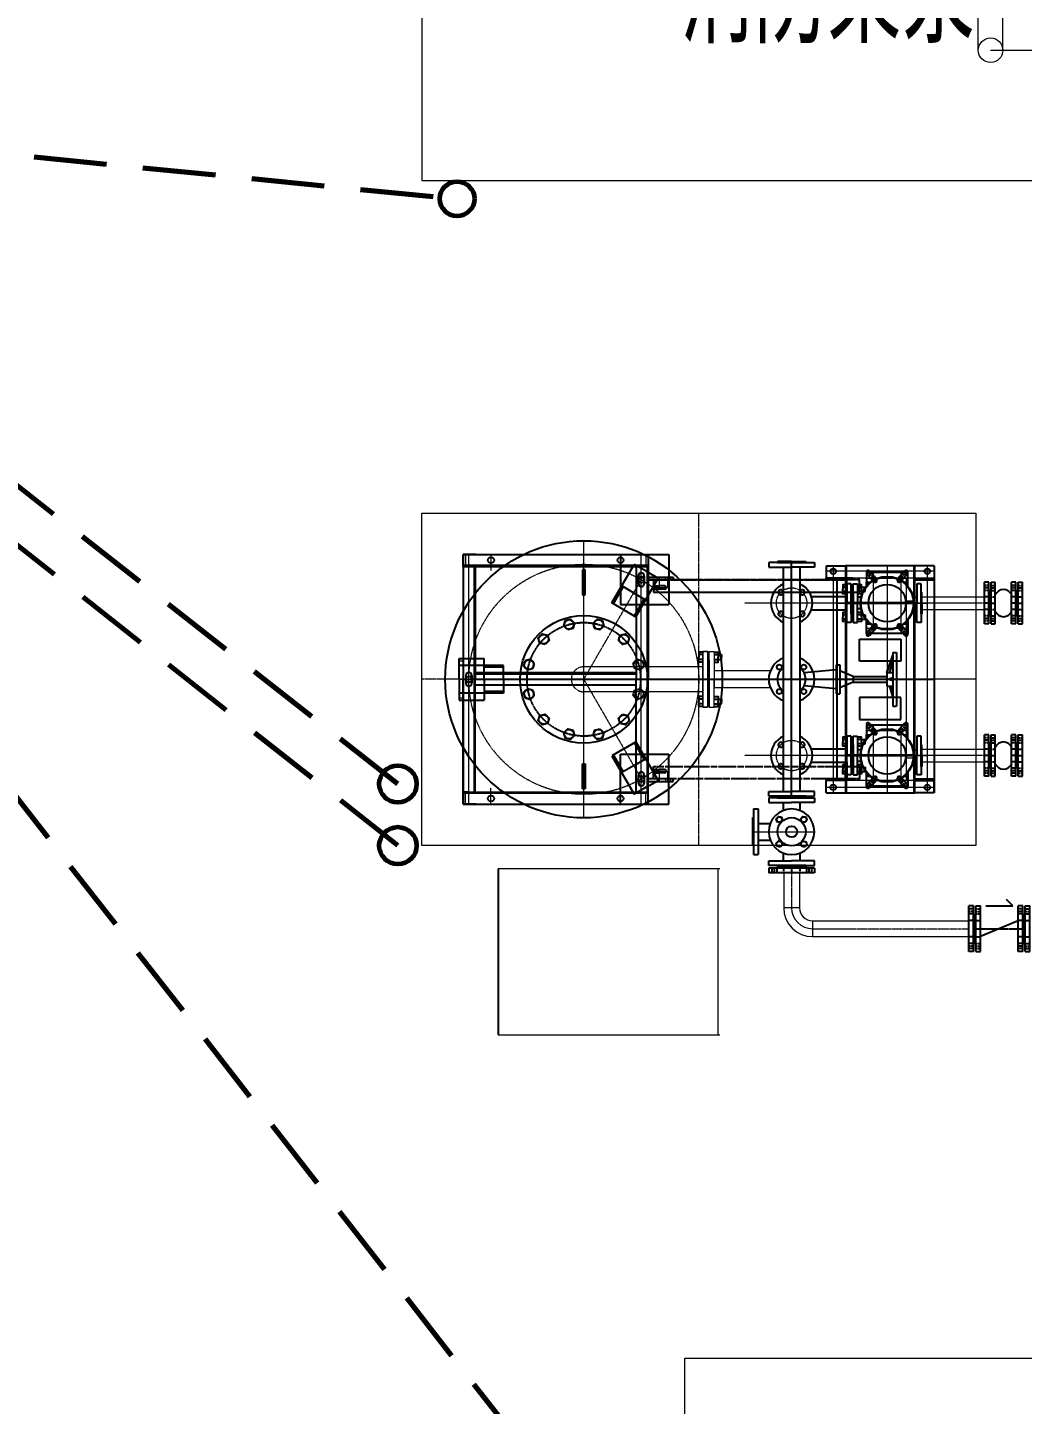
# Model space of a CAD drawing. Header units: millimetres. Extents: x -705761 to 1364679, y -410401 to 446404.
# Drawn here: x -512246 to -508834, y -98293 to -93573 of the extents above; entities that cross this region are included whole.
import ezdxf

# ---------------------------------------------------------------- set-up
doc = ezdxf.new("R2010")
doc.units = ezdxf.units.MM
for name, pattern in [('( Dashed )', [0.75, 0.5, -0.25]), ('ACAD_ISO02W100', [15, 12, -3]), ('CENTER', [2, 1.25, -0.25, 0.25, -0.25]), ('CENTERX2', [20.32, 12.7, -2.54, 2.54, -2.54]), ('DASHED', [0.75, 0.5, -0.25]), ('GEN7', [13.75, 9.75, -1.5, 1, -1.5])]:
    doc.linetypes.add(name, pattern=pattern)
for name, color, linetype in [('02___PRT_ALL_AXES', 7, 'Continuous'), ('1', 7, 'Continuous'), ('7', 4, 'GEN7'), ('9', 1, 'Continuous'), ('水HH-文字说明', 7, 'Continuous'), ('粗实线层', 7, 'Continuous'), ('细实线层', 3, 'Continuous'), ('细点画线层', 4, 'CENTER')]:
    doc.layers.add(name, color=color, linetype=linetype)
for name, color, linetype, lineweight in [('4', 4, 'CENTER', 5), ('4虚线层', 6, 'DASHED', 0), ('DOTE', 1, 'Continuous', 13), ('消防水管', 6, 'Continuous', 53), ('辅助线层', 1, 'CENTERX2', 13)]:
    doc.layers.add(name, color=color, linetype=linetype, lineweight=lineweight)
doc.styles.add('BSIET 400', font='BSDI_XW.shx', dxfattribs={"width": 0.7, "height": 400, "bigfont": 'BSDI_HZ.shx'})

# ---------------------------------------------------------------- blocks, each defined once
blk = doc.blocks.new('A$C02061164')
for p, q in [((-850, 450), (-850, -450)), ((-313.3, 276.1), (-233.3, 414.7)), ((-190, 389.7), (-233.3, 414.7)), ((850, 410), (850, -410)), ((-410, 395), (-420, 395)), ((-420, 395), (-420, 305)), ((-410, 305), (-410, 395)), ((-226.7, 226.1), (-146.7, 364.7)), ((-190, 389.7), (-146.7, 364.7)), ((755, 385), (605, 385)), ((605, 385), (605, 335.9)), ((605, 335.9), (605, 350)), ((605, 350), (619.1, 350)), ((740.9, 350), (755, 350)), ((755, 333.3), (755, 385)), ((-420, 305), (-410, 305)), ((-308.1, 273.1), (-273.1, 333.8)), ((-235, 311.8), (-278.3, 336.8)), ((-235, 311.8), (-191.7, 286.8)), ((552.5, 314), (550.5, 314)), ((552.5, 275), (552.5, 314)), ((555, 275), (555, 314)), ((555, 314), (557, 314)), ((555, 275), (555, 314)), ((555, 314), (557, 314)), ((555, 275), (555, 314)), ((555, 314), (557, 314)), ((555, 275), (555, 314)), ((555, 314), (557, 314)), ((555, 275), (555, 314)), ((555, 314), (557, 314)), ((555, 275), (555, 314)), ((555, 314), (557, 314)), ((555, 275), (555, 314)), ((555, 314), (557, 314)), ((555, 275), (555, 314)), ((555, 314), (557, 314)), ((557, 275), (557, 345)), ((557, 345), (573, 345)), ((557, 275), (557, 345)), ((557, 345), (573, 345)), ((557, 275), (557, 345)), ((557, 345), (573, 345)), ((557, 275), (557, 345)), ((557, 345), (573, 345)), ((557, 345), (573, 345)), ((557, 275), (557, 345)), ((557, 345), (573, 345)), ((557, 275), (557, 345)), ((557, 345), (573, 345)), ((557, 314), (557, 275)), ((557, 314), (557, 275)), ((557, 314), (557, 275)), ((557, 314), (557, 275)), ((557, 314), (557, 275)), ((557, 314), (557, 275)), ((557, 314), (557, 275)), ((557, 314), (557, 275)), ((573, 345), (573, 275)), ((573, 345), (573, 275)), ((573, 345), (573, 275)), ((573, 345), (573, 275)), ((573, 345), (573, 275)), ((573, 345), (573, 275)), ((803, 345), (787, 345)), ((787, 345), (787, 275)), ((803, 275), (803, 345)), ((805, 314), (803, 314)), ((803, 314), (803, 275)), ((805, 275), (805, 314)), ((-270, 251.1), (-313.3, 276.1)), ((-270, 251.1), (-226.7, 226.1)), ((-231.9, 229.1), (-196.9, 289.8)), ((552.5, 275), (552.5, 236)), ((555, 275), (555, 236)), ((555, 275), (555, 236)), ((555, 275), (555, 236)), ((555, 275), (555, 236)), ((555, 275), (555, 236)), ((555, 275), (555, 236)), ((555, 275), (555, 236)), ((555, 275), (555, 236)), ((557, 236), (557, 275)), ((557, 275), (557, 205)), ((557, 236), (557, 275)), ((557, 275), (557, 205)), ((557, 236), (557, 275)), ((557, 275), (557, 205)), ((557, 236), (557, 275)), ((557, 275), (557, 205)), ((557, 236), (557, 275)), ((557, 236), (557, 275)), ((557, 275), (557, 205)), ((557, 236), (557, 275)), ((557, 275), (557, 205)), ((557, 236), (557, 275)), ((587.4, 296), (573, 296)), ((573, 205), (573, 275)), ((573, 205), (573, 275)), ((573, 205), (573, 275)), ((573, 205), (573, 275)), ((573, 205), (573, 275)), ((573, 205), (573, 275)), ((587.4, 254), (573, 254)), ((774.3, 296), (787, 296)), ((774.3, 254), (787, 254)), ((787, 205), (787, 275)), ((803, 236), (803, 275)), ((803, 275), (803, 205)), ((805, 275), (805, 236)), ((552.5, 236), (550.5, 236)), ((555, 236), (557, 236)), ((555, 236), (557, 236)), ((555, 236), (557, 236)), ((555, 236), (557, 236)), ((555, 236), (557, 236)), ((555, 236), (557, 236)), ((555, 236), (557, 236)), ((555, 236), (557, 236)), ((557, 205), (573, 205)), ((557, 205), (573, 205)), ((557, 205), (573, 205)), ((557, 205), (573, 205)), ((557, 205), (573, 205)), ((557, 205), (573, 205)), ((605, 165), (605, 214.1)), ((605, 214.1), (605, 200)), ((605, 200), (619.1, 200)), ((740.9, 200), (755, 200)), ((755, 216.7), (755, 165)), ((803, 205), (787, 205)), ((805, 236), (803, 236)), ((755, 165), (605, 165)), ((-705, 50), (-865, 50)), ((-865, 0), (-865, 50)), ((-775, 0), (-775, 50)), ((-705, 0), (-705, 50)), ((35, 0), (35, 69)), ((35, 0), (35, 69)), ((35, 0), (35, 69)), ((35, 0), (35, 69)), ((35, 69), (38, 69)), ((35, 0), (35, 69)), ((35, 69), (38, 69)), ((495.8, 52.1), (509.7, 52.1)), ((495.8, 52.1), (495.8, -52.1)), ((509.7, 52.1), (509.7, -52.1)), ((679.3, 24.3), (700.2, 86.9)), ((700.2, 86.5), (679.3, 24.2)), ((689.7, 24.2), (700.2, 61.6)), ((700.2, 97.3), (714.1, 97.3)), ((700.2, 97.3), (700.2, -97.3)), ((714.1, 97.3), (714.1, -97.3)), ((-705, 44), (-775, 44)), ((495.8, 34.4), (380.5, 23)), ((557.5, 10.4), (509.7, 30.2)), ((557.5, 10.4), (679.3, 10.4)), ((557.5, 10.4), (557.5, -10.4)), ((679.3, 24.2), (689.7, 24.2)), ((679.3, 24.2), (679.3, -24.3)), ((689.7, 24.3), (700.2, 24.3)), ((700.2, 5.4), (689.7, 2.1)), ((689.7, 2.1), (689.7, -2.1)), ((-865, 0), (-865, -50)), ((-850, 0), (850, 0)), ((-775, 0), (-775, -50)), ((-705, -44), (-775, -44)), ((-705, 0), (-705, -50)), ((495.8, -34.4), (380.5, -23)), ((557.5, -10.4), (509.7, -30.2)), ((557.5, -10.4), (679.3, -10.4)), ((679.3, -24.3), (689.7, -24.3)), ((700.2, -5.4), (689.7, -2.1)), ((689.7, -24.2), (693.2, -24.2)), ((700.2, -61.6), (689.7, -24.2)), ((689.7, -24.3), (700.2, -61.8)), ((693.2, -24.2), (700.2, -49.1)), ((693.2, -24.3), (700.2, -24.3)), ((-705, -50), (-865, -50)), ((495.8, -52.1), (509.7, -52.1)), ((700.2, -97.3), (714.1, -97.3)), ((755, -165), (605, -165)), ((605, -165), (605, -214.1)), ((755, -216.7), (755, -165)), ((-270, -251.1), (-226.7, -226.1)), ((-231.9, -229.1), (-196.9, -289.8)), ((-226.7, -226.1), (-146.7, -364.7)), ((552.5, -236), (550.5, -236)), ((552.5, -275), (552.5, -236)), ((555, -275), (555, -236)), ((555, -236), (557, -236)), ((555, -275), (555, -236)), ((555, -236), (557, -236)), ((555, -275), (555, -236)), ((555, -236), (557, -236)), ((555, -275), (555, -236)), ((555, -236), (557, -236)), ((555, -275), (555, -236)), ((555, -236), (557, -236)), ((555, -275), (555, -236)), ((555, -236), (557, -236)), ((555, -275), (555, -236)), ((555, -236), (557, -236)), ((557, -275), (557, -205)), ((557, -205), (573, -205)), ((557, -275), (557, -205)), ((557, -205), (573, -205)), ((557, -275), (557, -205)), ((557, -205), (573, -205)), ((557, -275), (557, -205)), ((557, -205), (573, -205)), ((557, -275), (557, -205)), ((557, -205), (573, -205)), ((557, -236), (557, -275)), ((557, -236), (557, -275)), ((557, -236), (557, -275)), ((557, -236), (557, -275)), ((557, -236), (557, -275)), ((557, -236), (557, -275)), ((557, -236), (557, -275)), ((573, -205), (573, -275)), ((573, -205), (573, -275)), ((573, -205), (573, -275)), ((573, -205), (573, -275)), ((573, -205), (573, -275)), ((605, -214.1), (605, -200)), ((605, -200), (619.1, -200)), ((740.9, -200), (755, -200)), ((803, -205), (787, -205)), ((787, -205), (787, -275)), ((803, -275), (803, -205)), ((805, -236), (803, -236)), ((803, -236), (803, -275)), ((805, -275), (805, -236)), ((-270, -251.1), (-313.3, -276.1)), ((-313.3, -276.1), (-233.3, -414.7)), ((-308.1, -273.1), (-273.1, -333.8)), ((-235, -311.8), (-191.7, -286.8)), ((552.5, -275), (552.5, -314)), ((555, -275), (555, -314)), ((555, -275), (555, -314)), ((555, -275), (555, -314)), ((555, -275), (555, -314)), ((555, -275), (555, -314)), ((555, -275), (555, -314)), ((555, -275), (555, -314)), ((557, -314), (557, -275)), ((557, -275), (557, -345)), ((557, -314), (557, -275)), ((557, -275), (557, -345)), ((557, -314), (557, -275)), ((557, -275), (557, -345)), ((557, -314), (557, -275)), ((557, -314), (557, -275)), ((557, -275), (557, -345)), ((557, -314), (557, -275)), ((557, -275), (557, -345)), ((557, -314), (557, -275)), ((587.4, -254), (573, -254)), ((573, -345), (573, -275)), ((573, -345), (573, -275)), ((573, -345), (573, -275)), ((573, -345), (573, -275)), ((573, -345), (573, -275)), ((587.4, -296), (573, -296)), ((774.3, -254), (787, -254)), ((774.3, -296), (787, -296)), ((787, -345), (787, -275)), ((803, -314), (803, -275)), ((803, -275), (803, -345)), ((805, -275), (805, -314)), ((-420, -395), (-420, -305)), ((-420, -305), (-410, -305)), ((-410, -305), (-410, -395)), ((-235, -311.8), (-278.3, -336.8)), ((552.5, -314), (550.5, -314)), ((555, -314), (557, -314)), ((555, -314), (557, -314)), ((555, -314), (557, -314)), ((555, -314), (557, -314)), ((555, -314), (557, -314)), ((555, -314), (557, -314)), ((555, -314), (557, -314)), ((557, -345), (573, -345)), ((557, -345), (573, -345)), ((557, -345), (573, -345)), ((557, -345), (573, -345)), ((557, -345), (573, -345)), ((605, -385), (605, -335.9)), ((605, -335.9), (605, -350)), ((755, -333.3), (755, -385)), ((803, -345), (787, -345)), ((805, -314), (803, -314)), ((-410, -395), (-420, -395)), ((-190, -389.7), (-233.3, -414.7)), ((-190, -389.7), (-146.7, -364.7)), ((605, -350), (619.1, -350)), ((755, -385), (605, -385)), ((740.9, -350), (755, -350)), ((197, -601), (195, -601))]:
    blk.add_line(p, q)
at = {"color": 3}
for p, q in [((406.1, 299), (534.5, 299)), ((550.5, 345), (534.5, 345)), ((534.5, 345), (534.5, 275)), ((550.5, 345), (534.5, 345)), ((550.5, 275), (550.5, 345)), ((557, 333), (550.5, 333)), ((557, 317), (550.5, 317)), ((550.5, 314), (550.5, 275)), ((552.5, 314), (550.5, 314)), ((550.5, 314), (550.5, 275)), ((552.5, 275), (552.5, 317)), ((552.5, 275), (552.5, 314)), ((555, 275), (555, 317)), ((557, 345), (573, 345)), ((406.1, 251), (534.5, 251)), ((534.5, 205), (534.5, 275)), ((550.5, 236), (550.5, 275)), ((550.5, 275), (550.5, 205)), ((550.5, 236), (550.5, 275)), ((552.5, 275), (552.5, 236)), ((552.5, 275), (552.5, 233)), ((555, 275), (555, 233)), ((550.5, 205), (534.5, 205)), ((552.5, 236), (550.5, 236)), ((557, 233), (550.5, 233)), ((557, 217), (550.5, 217)), ((550.5, -205), (534.5, -205)), ((534.5, -205), (534.5, -275)), ((550.5, -275), (550.5, -205)), ((557, -217), (550.5, -217)), ((557, -233), (550.5, -233)), ((550.5, -236), (550.5, -275)), ((552.5, -236), (550.5, -236)), ((550.5, -236), (550.5, -275)), ((552.5, -275), (552.5, -233)), ((552.5, -275), (552.5, -236)), ((555, -275), (555, -233)), ((406.1, -251), (534.5, -251)), ((534.5, -345), (534.5, -275)), ((550.5, -314), (550.5, -275)), ((550.5, -275), (550.5, -345)), ((550.5, -314), (550.5, -275)), ((552.5, -275), (552.5, -314)), ((552.5, -275), (552.5, -317)), ((555, -275), (555, -317)), ((406.1, -299), (534.5, -299)), ((550.5, -345), (534.5, -345)), ((550.5, -345), (534.5, -345)), ((552.5, -314), (550.5, -314)), ((557, -317), (550.5, -317)), ((557, -333), (550.5, -333)), ((557, -345), (573, -345)), ((557, -345), (573, -345))]:
    blk.add_line(p, q, dxfattribs=at)
at = {"color": 7, "linetype": 'Continuous'}
for p, q in [((197, -467.5), (197, -632.5)), ((197, -467.5), (215, -467.5)), ((215, -467.5), (215, -632.5)), ((215, -520), (258.1, -520)), ((215, -580), (258.1, -580)), ((197, -632.5), (215, -632.5))]:
    blk.add_line(p, q, dxfattribs=at)
for centre, radius in [((-415, 0), 500), ((680, 275), 96.6), ((680, 275), 95), ((680, 275), 67.7), ((680, -275), 96.6), ((680, -275), 95), ((680, -275), 67.7), ((335, -550), 51), ((335, -550), 20)]:
    blk.add_circle(centre, radius)
for centre, start, end in [((630, 365), 323.4452, 274.664), ((730, 365), 265.336, 216.5548), ((630, 185), 85.336, 36.5548), ((730, 185), 143.4452, 94.664), ((630, -185), 323.4452, 274.664), ((730, -185), 265.336, 216.5548), ((630, -365), 85.336, 36.5548), ((730, -365), 143.4452, 94.664)]:
    blk.add_arc(centre, 7, start, end)
for start, end in [(90, 270), (270, 90)]:
    blk.add_arc((335, -550), 82.5, start, end, dxfattribs=at)
at = {"layer": '02___PRT_ALL_AXES', "color": 7, "linetype": 'Continuous'}
blk.add_line((195, -601), (195, -499), dxfattribs=at)
at = {"layer": '1'}
for p, q in [((335, 422), (252.5, 422)), ((252.5, 422), (252.5, 405)), ((252.5, 405), (335, 405)), ((335, 425), (284, 425)), ((284, 425), (284, 422)), ((284, 422), (335, 422)), ((305, 405), (305, -405)), ((335, 425), (386, 425)), ((386, 422), (335, 422)), ((335, 422), (417.5, 422)), ((417.5, 405), (335, 405)), ((365, 405), (365, -405)), ((386, 425), (386, 422)), ((417.5, 422), (417.5, 405)), ((252.5, -422), (252.5, -405)), ((252.5, -405), (335, -405)), ((335, -422), (252.5, -422)), ((335, -428), (252.5, -428)), ((252.5, -428), (252.5, -445)), ((252.5, -445), (335, -445)), ((284, -425), (284, -422)), ((284, -422), (335, -422)), ((335, -425), (284, -425)), ((284, -425), (284, -428)), ((284, -428), (335, -428)), ((305, -445), (305, -473.1)), ((417.5, -405), (335, -405)), ((386, -422), (335, -422)), ((335, -422), (417.5, -422)), ((335, -425), (386, -425)), ((386, -428), (335, -428)), ((335, -428), (417.5, -428)), ((417.5, -445), (335, -445)), ((365, -445), (365, -473.1)), ((386, -425), (386, -422)), ((386, -425), (386, -428)), ((417.5, -422), (417.5, -405)), ((417.5, -428), (417.5, -445)), ((305, -626.9), (305, -655)), ((365, -626.9), (365, -655)), ((252.5, -672), (252.5, -655)), ((252.5, -655), (335, -655)), ((335, -672), (252.5, -672)), ((284, -675), (284, -672)), ((284, -672), (335, -672)), ((335, -675), (284, -675)), ((417.5, -655), (335, -655)), ((386, -672), (335, -672)), ((335, -672), (417.5, -672)), ((335, -675), (386, -675)), ((386, -675), (386, -672)), ((417.5, -672), (417.5, -655))]:
    blk.add_line(p, q, dxfattribs=at)
for points in [[(293.8, -516.8), (282.7, -513.9), (279.8, -502.9), (287.9, -494.8), (298.9, -497.7), (301.8, -508.8)], [(382.1, -516.8), (371.1, -513.9), (368.2, -502.9), (376.2, -494.8), (387.3, -497.7), (390.2, -508.8)], [(293.8, -605.2), (282.7, -602.3), (279.8, -591.2), (287.9, -583.2), (298.9, -586.1), (301.8, -597.1)], [(382.1, -605.2), (371.1, -602.3), (368.2, -591.2), (376.2, -583.2), (387.3, -586.1), (390.2, -597.1)]]:
    blk.add_lwpolyline(points, close=True, dxfattribs=at)
for centre, radius in [((290.8, 44.2), 9), ((379.2, 44.2), 9), ((290.8, -44.2), 9), ((379.2, -44.2), 9), ((290.8, -505.8), 9.88), ((379.2, -505.8), 9.88), ((290.8, -594.2), 9.88), ((379.2, -594.2), 9.88)]:
    blk.add_circle(centre, radius, dxfattribs=at)
for centre, radius, start, end in [((335, 275), 75, 113.5782, 246.4218), ((296.1, 313.9), 9, 8.9315, 351.0685), ((335, 275), 75, 293.5782, 66.4218), ((373.9, 313.9), 9, 188.9315, 171.0685), ((296.1, 236.1), 9, 8.9315, 351.0685), ((373.9, 236.1), 9, 188.9315, 171.0685), ((335, 0), 82.5, 111.3237, 248.6763), ((335, 0), 82.5, 291.3237, 68.6763), ((335, 0), 51, 126.0319, 233.9681), ((335, 0), 51, 306.0319, 53.9681), ((335, -275), 75, 113.5782, 246.4218), ((296.1, -236.1), 9, 8.9315, 351.0685), ((335, -275), 75, 293.5782, 66.4218), ((373.9, -236.1), 9, 188.9315, 171.0685), ((296.1, -313.9), 9, 8.9315, 351.0685), ((373.9, -313.9), 9, 188.9315, 171.0685)]:
    blk.add_arc(centre, radius, start, end, dxfattribs=at)
at = {"layer": '4'}
for p, q in [((-415, -500), (-415, 500)), ((-830, -450), (-830, 450)), ((-750, 450), (-750, 391.5)), ((-282.5, 450), (-282.5, 391.5)), ((-207.5, -450), (-207.5, 450)), ((485, 410), (485, -410)), ((680, 410), (680, 24.2)), ((825, 410), (825, -410)), ((-415, 0), (-197.7, 376.4)), ((-142.5, 369), (-142.5, 325)), ((-111.5, 331), (-111.5, 369)), ((850, 390), (460, 390)), ((605, 365), (755, 365)), ((641.1, 352.1), (607.2, 391.6)), ((641.1, 352.1), (607.2, 391.6)), ((630, 385), (630, 165)), ((718.9, 352.1), (752.8, 391.6)), ((718.9, 352.1), (752.8, 391.6)), ((730, 385), (730, 165)), ((-167.5, 331), (-107.5, 331)), ((825, 275), (165, 275)), ((500, 275), (825, 275)), ((605, 185), (755, 185)), ((641.1, 197.9), (607.2, 158.4)), ((641.1, 197.9), (607.2, 158.4)), ((718.9, 197.9), (752.8, 158.4)), ((718.9, 197.9), (752.8, 158.4)), ((770, 0), (-915, 0)), ((-415, 0), (-197.7, -376.4)), ((-865, 0), (0, 0)), ((680, -24.3), (680, -410)), ((605, -185), (755, -185)), ((641.1, -197.9), (607.2, -158.4)), ((641.1, -197.9), (607.2, -158.4)), ((630, -165), (630, -385)), ((718.9, -197.9), (752.8, -158.4)), ((718.9, -197.9), (752.8, -158.4)), ((730, -165), (730, -385)), ((825, -275), (165, -275)), ((500, -275), (825, -275)), ((-167.5, -331), (-107.5, -331)), ((-142.5, -325), (-142.5, -369)), ((-111.5, -369), (-111.5, -331)), ((-750, -450), (-750, -391.5)), ((-282.5, -450), (-282.5, -391.5)), ((850, -390), (460, -390)), ((605, -365), (755, -365)), ((641.1, -352.1), (607.2, -391.6)), ((641.1, -352.1), (607.2, -391.6)), ((718.9, -352.1), (752.8, -391.6)), ((718.9, -352.1), (752.8, -391.6)), ((195, -550), (417.5, -550))]:
    blk.add_line(p, q, dxfattribs=at)
for centre, radius in [((-415, 0), 415), ((335, 275), 55), ((335, -275), 55)]:
    blk.add_circle(centre, radius, dxfattribs=at)
at = {"layer": '4虚线层'}
for p, q in [((-842, 450), (-842, 412)), ((-190.5, 450), (-190.5, 412)), ((-182.5, 412), (-850, 412)), ((-812, 407), (-812, -407)), ((-187.5, 407), (-187.5, -407)), ((534, -410), (534, 410)), ((776, -410), (776, 410)), ((-219.5, 372.4), (-219.5, 346.4)), ((-195.5, 372.4), (-195.5, 346.4)), ((-120.5, 359), (-120.5, 369)), ((-102.5, 359), (-102.5, 369)), ((500, 359), (500, 365)), ((780, 365), (530, 365)), ((580, 359), (534, 359)), ((580, 359), (580, 365)), ((750, -365), (750, 365)), ((555, 317), (552, 317)), ((552, 317), (552, 233)), ((555.5, 317), (552.5, 317)), ((552.5, 317), (552.5, 233)), ((555, 233), (555, 317)), ((555, 233), (555, 317)), ((555.5, 233), (555.5, 317)), ((776, 277.5), (534, 277.5)), ((776, 272.5), (534, 272.5)), ((750, 277.5), (750, 283.5)), ((750, 283.5), (776, 283.5)), ((552, 233), (555, 233)), ((552.5, 233), (555.5, 233)), ((38, 0), (38, 100)), ((38, 100), (55, 100)), ((38, 0), (38, 100)), ((38, 100), (55, 100)), ((38, 0), (38, 100)), ((38, 100), (55, 100)), ((55, 100), (55, 0)), ((55, 100), (55, 0)), ((55, 100), (55, 0)), ((-865, 71), (-865, 75)), ((-865, 75), (-850, 75)), ((-865, 71), (-865, 67)), ((-865, 67), (-850, 67)), ((35, 0), (35, 69)), ((35, 69), (38, 69)), ((38, 69), (38, 0)), ((38, 69), (38, 0)), ((38, 69), (38, 0)), ((-842, 13), (-842, -13)), ((-818, 13), (-818, -13)), ((-225.5, 18), (-807, 18)), ((15, 45), (-415, 45)), ((258.2, 30.1), (55, 30.1)), ((55, 30.1), (55, -30.2)), ((534, 2.5), (534, 0)), ((534, 2.5), (534, 0)), ((776, 0), (776, 2.5)), ((15, -45), (-415, -45)), ((35, 0), (35, -69)), ((35, 0), (35, -69)), ((35, 0), (35, -69)), ((35, 0), (35, -69)), ((35, 0), (35, -69)), ((35, 0), (35, -69)), ((38, -69), (38, 0)), ((38, 0), (38, -100)), ((38, -69), (38, 0)), ((38, 0), (38, -100)), ((38, -69), (38, 0)), ((38, 0), (38, -100)), ((55, -100), (55, 0)), ((55, -100), (55, 0)), ((55, -100), (55, 0)), ((258.2, -30.2), (55, -30.2)), ((534, -2.5), (534, 0)), ((534, -2.5), (534, 0)), ((776, 0), (776, -2.5)), ((-865, -71), (-865, -67)), ((-865, -67), (-850, -67)), ((-865, -71), (-865, -75)), ((-865, -75), (-850, -75)), ((35, -69), (38, -69)), ((35, -69), (38, -69)), ((35, -69), (38, -69)), ((38, -100), (55, -100)), ((38, -100), (55, -100)), ((38, -100), (55, -100)), ((552, -317), (552, -233)), ((552, -233), (555, -233)), ((552.5, -317), (552.5, -233)), ((552.5, -233), (555.5, -233)), ((555, -233), (555, -317)), ((555, -233), (555, -317)), ((555.5, -233), (555.5, -317)), ((776, -272.5), (534, -272.5)), ((776, -277.5), (534, -277.5)), ((750, -277.5), (750, -283.5)), ((750, -283.5), (776, -283.5)), ((-219.5, -346.4), (-219.5, -372.4)), ((-195.5, -346.4), (-195.5, -372.4)), ((555, -317), (552, -317)), ((555.5, -317), (552.5, -317)), ((-120.5, -359), (-120.5, -369)), ((-102.5, -359), (-102.5, -369)), ((500, -359), (500, -365)), ((780, -365), (530, -365)), ((580, -359), (534, -359)), ((580, -359), (580, -365)), ((-182.5, -412), (-850, -412)), ((-842, -450), (-842, -412)), ((-190.5, -450), (-190.5, -412))]:
    blk.add_line(p, q, dxfattribs=at)
for points in [[(15, 100), (15, -100), (33, -100), (33, 100)], [(15, -100), (15, 100), (33, 100), (33, -100)], [(15, 100), (15, -100), (33, -100), (33, 100)], [(33, 67), (33, -67), (35, -67), (35, 67)], [(33, -67), (33, 67), (35, 67), (35, -67)], [(33, 67), (33, -67), (35, -67), (35, 67)]]:
    blk.add_lwpolyline(points, close=True, dxfattribs=at)
for centre, radius in [((-207.5, 359.4), 12), ((-207.5, 359.4), 10), ((615, 382.5), 7), ((615, 382.5), 7), ((630, 365), 7), ((630, 365), 7), ((730, 365), 7), ((730, 365), 7), ((745, 382.5), 7), ((745, 382.5), 7), ((-148, 331), 6), ((615, 167.5), 7), ((615, 167.5), 7), ((630, 185), 7), ((630, 185), 7), ((730, 185), 7), ((730, 185), 7), ((745, 167.5), 7), ((745, 167.5), 7), ((-830, 0), 12), ((-830, 0), 10), ((615, -167.5), 7), ((615, -167.5), 7), ((630, -185), 7), ((630, -185), 7), ((730, -185), 7), ((730, -185), 7), ((745, -167.5), 7), ((745, -167.5), 7), ((-207.5, -359.4), 12), ((-148, -331), 6), ((-207.5, -359.4), 10), ((615, -382.5), 7), ((615, -382.5), 7), ((630, -365), 7), ((630, -365), 7), ((730, -365), 7), ((730, -365), 7), ((745, -382.5), 7), ((745, -382.5), 7)]:
    blk.add_circle(centre, radius, dxfattribs=at)
for centre, radius, start, end in [((-207.5, 372.4), 12, 0, 180), ((-207.5, 346.4), 12, 180, 0), ((-830, 13), 12, 0, 180), ((-415, 0), 45, 90, 270), ((-830, -13), 12, 180, 0), ((-207.5, -346.4), 12, 0, 180), ((-207.5, -372.4), 12, 180, 0)]:
    blk.add_arc(centre, radius, start, end, dxfattribs=at)
at = {"layer": '7'}
for p, q in [((-182.5, 359), (525, 359)), ((580, 314), (580, 359)), ((-157.5, 314), (525, 314)), ((580, -314), (580, -359))]:
    blk.add_line(p, q, dxfattribs=at)
for points in [[(-163, 314), (580, 314), (580, 359), (-163, 359)], [(-163, -314), (580, -314), (580, -359), (-163, -359)]]:
    blk.add_lwpolyline(points, close=True, dxfattribs=at)
at = {"layer": '9'}
for p, q in [((530, 359), (530, 299)), ((530, 359), (534, 359)), ((534, 299), (534, 359)), ((530, 299), (534, 299)), ((530, -359), (530, -299)), ((530, -299), (534, -299)), ((534, -299), (534, -359)), ((530, -359), (534, -359))]:
    blk.add_line(p, q, dxfattribs=at)
at = {"layer": '粗实线层', "color": 3}
for p, q in [((534.5, 333), (519.9, 333)), ((534.5, 317), (519.9, 317)), ((587.8, 333), (573, 333)), ((587.8, 317), (573, 317)), ((587.6, 333), (600.5, 333)), ((587.6, 317), (600.5, 317)), ((600.5, 333), (600.5, 325)), ((600.5, 317), (600.5, 325)), ((534.5, 233), (519.9, 233)), ((534.5, 217), (519.9, 217)), ((587.8, 233), (573, 233)), ((587.8, 217), (573, 217)), ((587.6, 233), (600.5, 233)), ((587.6, 217), (600.5, 217)), ((600.5, 233), (600.5, 225)), ((600.5, 217), (600.5, 225)), ((534.5, -217), (519.9, -217)), ((534.5, -233), (519.9, -233)), ((587.8, -217), (573, -217)), ((587.8, -233), (573, -233)), ((587.6, -217), (600.5, -217)), ((587.6, -233), (600.5, -233)), ((600.5, -217), (600.5, -225)), ((600.5, -233), (600.5, -225)), ((534.5, -317), (519.9, -317)), ((534.5, -333), (519.9, -333)), ((587.8, -317), (573, -317)), ((587.8, -333), (573, -333)), ((587.6, -317), (600.5, -317)), ((587.6, -333), (600.5, -333)), ((600.5, -317), (600.5, -325)), ((600.5, -333), (600.5, -325))]:
    blk.add_line(p, q, dxfattribs=at)
at = {"layer": '粗实线层'}
for p, q in [((15, 89), (0.4, 89)), ((15, 71), (0.4, 71)), ((55, 89), (69.6, 89)), ((55, 71), (69.6, 71)), ((69.6, 89), (82.5, 89)), ((69.6, 71), (82.5, 71)), ((82.5, 89), (82.5, 80)), ((82.5, 71), (82.5, 80)), ((15, -71), (0.4, -71)), ((15, -89), (0.4, -89)), ((55, -71), (69.6, -71)), ((55, -89), (69.6, -89)), ((69.6, -71), (82.5, -71)), ((69.6, -89), (82.5, -89)), ((82.5, -71), (82.5, -80)), ((82.5, -89), (82.5, -80))]:
    blk.add_line(p, q, dxfattribs=at)
at = {"layer": '粗实线层', "color": 3}
for points in [[(534.5, 341.5), (519.9, 341.5), (519.9, 325)], [(534.5, 308.5), (519.9, 308.5), (519.9, 325)], [(587.8, 325), (587.8, 341.5), (573, 341.5)], [(587.8, 325), (587.8, 308.5), (573, 308.5)], [(534.5, 241.5), (519.9, 241.5), (519.9, 225)], [(534.5, 208.5), (519.9, 208.5), (519.9, 225)], [(587.8, 225), (587.8, 241.5), (573, 241.5)], [(587.8, 225), (587.8, 208.5), (573, 208.5)], [(534.5, -208.5), (519.9, -208.5), (519.9, -225)], [(534.5, -241.5), (519.9, -241.5), (519.9, -225)], [(587.8, -225), (587.8, -208.5), (573, -208.5)], [(587.8, -225), (587.8, -241.5), (573, -241.5)], [(534.5, -308.5), (519.9, -308.5), (519.9, -325)], [(534.5, -341.5), (519.9, -341.5), (519.9, -325)], [(587.8, -325), (587.8, -308.5), (573, -308.5)], [(587.8, -325), (587.8, -341.5), (573, -341.5)]]:
    blk.add_lwpolyline(points, dxfattribs=at)
at = {"layer": '粗实线层'}
for points in [[(-473.2, 178.7), (-487.4, 192.8), (-482.2, 212.2), (-462.9, 217.3), (-448.7, 203.2), (-453.9, 183.9)], [(-376.1, 183.9), (-381.3, 203.2), (-367.1, 217.3), (-347.8, 212.2), (-342.6, 192.8), (-356.8, 178.7)], [(-554.8, 125.6), (-574.1, 130.8), (-579.3, 150.1), (-565.1, 164.3), (-545.8, 159.1), (-540.6, 139.8)], [(-289.4, 139.8), (-284.2, 159.1), (-264.9, 164.3), (-250.7, 150.1), (-255.9, 130.8), (-275.2, 125.6)], [(-593.7, 58.2), (-607.8, 72.4), (-627.2, 67.2), (-632.3, 47.9), (-618.2, 33.7), (-598.9, 38.9)], [(-236.3, 58.2), (-222.2, 72.4), (-202.8, 67.2), (-197.7, 47.9), (-211.8, 33.7), (-231.1, 38.9)], [(-598.9, -38.9), (-618.2, -33.7), (-632.3, -47.9), (-627.2, -67.2), (-607.8, -72.4), (-593.7, -58.2)], [(-231.1, -38.9), (-211.8, -33.7), (-197.7, -47.9), (-202.8, -67.2), (-222.2, -72.4), (-236.3, -58.2)], [(-540.6, -139.8), (-545.8, -159.1), (-565.1, -164.3), (-579.3, -150.1), (-574.1, -130.8), (-554.8, -125.6)], [(-275.2, -125.6), (-255.9, -130.8), (-250.7, -150.1), (-264.9, -164.3), (-284.2, -159.1), (-289.4, -139.8)], [(-453.9, -183.9), (-448.7, -203.2), (-462.9, -217.3), (-482.2, -212.2), (-487.4, -192.8), (-473.2, -178.7)], [(-356.8, -178.7), (-342.6, -192.8), (-347.8, -212.2), (-367.1, -217.3), (-381.3, -203.2), (-376.1, -183.9)]]:
    blk.add_lwpolyline(points, close=True, dxfattribs=at)
for points in [[(15, 97.5), (0.4, 97.5), (0.4, 80)], [(15, 62.5), (0.4, 62.5), (0.4, 80)], [(55, 97.5), (69.6, 97.5), (69.6, 80)], [(55, 62.5), (69.6, 62.5), (69.6, 80)], [(15, -62.5), (0.4, -62.5), (0.4, -80)], [(15, -97.5), (0.4, -97.5), (0.4, -80)], [(55, -62.5), (69.6, -62.5), (69.6, -80)], [(55, -97.5), (69.6, -97.5), (69.6, -80)]]:
    blk.add_lwpolyline(points, dxfattribs=at)
for centre, radius in [((-415, 0), 230), ((-468.1, 198), 17.3), ((-361.9, 198), 17.3), ((-560, 145), 17.3), ((-270, 145), 17.3), ((-613, 53.1), 17.3), ((-217, 53.1), 17.3), ((-613, -53.1), 17.3), ((-217, -53.1), 17.3), ((-560, -145), 17.3), ((-270, -145), 17.3), ((-468.1, -198), 17.3), ((-361.9, -198), 17.3)]:
    blk.add_circle(centre, radius, dxfattribs=at)
at = {"layer": '细实线层'}
for p, q in [((-850, 450), (-107.5, 450)), ((-805, 450), (-850, 450)), ((-850, 407), (-850, 450)), ((-282.5, 450), (-282.5, 270)), ((-182.5, 450), (-182.5, 0)), ((-107.5, 450), (-107.5, 270)), ((-850, 407), (-182.5, 407)), ((-830, 407), (-850, 407)), ((-850, 407), (-850, 0)), ((-830, 407), (-807, 407)), ((-807, 407), (-807, 0)), ((-207.5, 407), (-230.5, 407)), ((-225.5, 407), (-225.5, 0)), ((-205.5, 407), (-185.5, 407)), ((460, 410), (530, 410)), ((460, 410), (460, 365)), ((780, 410), (530, 410)), ((530, 410), (530, -410)), ((780, -410), (780, 410)), ((850, 410), (780, 410)), ((850, 410), (850, 365)), ((-217.5, 359.4), (-217.5, 374.4)), ((-217.5, 359.4), (-217.5, 344.4)), ((-197.5, 359.4), (-197.5, 374.4)), ((-197.5, 359.4), (-197.5, 344.4)), ((-182.5, 369), (-92.5, 369)), ((-92.5, 359), (-182.5, 359)), ((-92.5, 369), (-92.5, 359)), ((530, 365), (460, 365)), ((530, 365), (460, 365)), ((460, 359), (460, 365)), ((530, 359), (460, 359)), ((555, 365), (490, 365)), ((500, -359), (500, 359)), ((530, 365), (530, 359)), ((606.8, 381.3), (630.9, 353.3)), ((606.8, 381.3), (630.9, 353.3)), ((617.4, 390.4), (641.5, 362.4)), ((617.4, 390.4), (641.5, 362.4)), ((742.6, 390.4), (718.5, 362.4)), ((742.6, 390.4), (718.5, 362.4)), ((753.2, 381.3), (729.1, 353.3)), ((753.2, 381.3), (729.1, 353.3)), ((780, 365), (850, 365)), ((780, 365), (780, 359)), ((780, 359), (850, 359)), ((850, 359), (850, 365)), ((-161.5, 337), (-142.5, 337)), ((-161.5, 325), (-142.5, 325)), ((-123.5, 337), (-142.5, 337)), ((-123.5, 325), (-142.5, 325)), ((-282.5, 270), (-107.5, 270)), ((606.8, 168.7), (630.9, 196.7)), ((606.8, 168.7), (630.9, 196.7)), ((617.4, 159.6), (641.5, 187.6)), ((617.4, 159.6), (641.5, 187.6)), ((742.6, 159.6), (718.5, 187.6)), ((742.6, 159.6), (718.5, 187.6)), ((753.2, 168.7), (729.1, 196.7)), ((753.2, 168.7), (729.1, 196.7)), ((580, 145), (730, 145)), ((580, 65), (580, 145)), ((730, 145), (730, 65)), ((-865, 0), (-865, 75)), ((-865, 75), (-775, 75)), ((-775, 0), (-775, 75)), ((730, 65), (580, 65)), ((-865, 0), (-865, -75)), ((-850, -450), (-850, 0)), ((-840, 0), (-840, 15)), ((-820, 0), (-820, 15)), ((-225.5, 23), (-807, 23)), ((-807, -407), (-807, 0)), ((-775, 0), (-775, -75)), ((-225.5, -407), (-225.5, 0)), ((-182.5, -450), (-182.5, 0)), ((-840, 0), (-840, -15)), ((-820, 0), (-820, -15)), ((-807, -20), (-225.5, -20)), ((-865, -75), (-775, -75)), ((730, -65), (580, -65)), ((580, -65), (580, -145)), ((730, -145), (730, -65)), ((580, -145), (730, -145)), ((606.8, -168.7), (630.9, -196.7)), ((606.8, -168.7), (630.9, -196.7)), ((617.4, -159.6), (641.5, -187.6)), ((617.4, -159.6), (641.5, -187.6)), ((742.6, -159.6), (718.5, -187.6)), ((742.6, -159.6), (718.5, -187.6)), ((753.2, -168.7), (729.1, -196.7)), ((753.2, -168.7), (729.1, -196.7)), ((-282.5, -450), (-282.5, -270)), ((-282.5, -270), (-107.5, -270)), ((-107.5, -450), (-107.5, -270)), ((-217.5, -359.4), (-217.5, -344.4)), ((-197.5, -359.4), (-197.5, -344.4)), ((-161.5, -325), (-142.5, -325)), ((-161.5, -337), (-142.5, -337)), ((-123.5, -325), (-142.5, -325)), ((-123.5, -337), (-142.5, -337)), ((-217.5, -359.4), (-217.5, -374.4)), ((-197.5, -359.4), (-197.5, -374.4)), ((-92.5, -359), (-182.5, -359)), ((-182.5, -369), (-92.5, -369)), ((-92.5, -369), (-92.5, -359)), ((530, -359), (460, -359)), ((460, -359), (460, -365)), ((460, -410), (460, -365)), ((530, -365), (460, -365)), ((530, -365), (530, -359)), ((606.8, -381.3), (630.9, -353.3)), ((606.8, -381.3), (630.9, -353.3)), ((617.4, -390.4), (641.5, -362.4)), ((617.4, -390.4), (641.5, -362.4)), ((742.6, -390.4), (718.5, -362.4)), ((742.6, -390.4), (718.5, -362.4)), ((753.2, -381.3), (729.1, -353.3)), ((753.2, -381.3), (729.1, -353.3)), ((780, -365), (780, -359)), ((780, -359), (850, -359)), ((780, -365), (850, -365)), ((850, -359), (850, -365)), ((850, -410), (850, -365)), ((-850, -407), (-182.5, -407)), ((-830, -407), (-850, -407)), ((-830, -407), (-807, -407)), ((460, -410), (530, -410)), ((530, -410), (780, -410)), ((850, -410), (780, -410)), ((-850, -450), (-107.5, -450)), ((-805, -450), (-850, -450))]:
    blk.add_line(p, q, dxfattribs=at)
for centre, radius in [((-750, 430), 11), ((-282.5, 430), 11), ((485, 390), 10), ((825, 390), 10), ((485, -390), 10), ((825, -390), 10), ((-750, -430), 11), ((-282.5, -430), 11)]:
    blk.add_circle(centre, radius, dxfattribs=at)
for centre, radius, start, end in [((-207.5, 374.4), 10, 90, 180), ((-207.5, 374.4), 10, 0, 90), ((611.7, 386.3), 7, 36.2026, 225), ((611.7, 386.3), 7, 36.2026, 225), ((636.5, 357.4), 7, 216.2026, 45), ((636.5, 357.4), 7, 216.2026, 45), ((723.5, 357.4), 7, 135, 323.7974), ((723.5, 357.4), 7, 135, 323.7974), ((748.3, 386.3), 7, 315, 143.7974), ((748.3, 386.3), 7, 315, 143.7974), ((-207.5, 344.4), 10, 180, 270), ((-207.5, 344.4), 10, 270, 0), ((-161.5, 331), 6, 90, 270), ((-123.5, 331), 6, 270, 90), ((636.5, 192.6), 7, 315, 143.7974), ((636.5, 192.6), 7, 315, 143.7974), ((723.5, 192.6), 7, 36.2026, 225), ((723.5, 192.6), 7, 36.2026, 225), ((611.7, 163.7), 7, 135, 323.7974), ((611.7, 163.7), 7, 135, 323.7974), ((748.3, 163.7), 7, 216.2026, 45), ((748.3, 163.7), 7, 216.2026, 45), ((-830, 15), 10, 90, 180), ((-830, 15), 10, 0, 90), ((-830, -15), 10, 180, 270), ((-830, -15), 10, 270, 0), ((611.7, -163.7), 7, 36.2026, 225), ((611.7, -163.7), 7, 36.2026, 225), ((636.5, -192.6), 7, 216.2026, 45), ((636.5, -192.6), 7, 216.2026, 45), ((723.5, -192.6), 7, 135, 323.7974), ((723.5, -192.6), 7, 135, 323.7974), ((748.3, -163.7), 7, 315, 143.7974), ((748.3, -163.7), 7, 315, 143.7974), ((-207.5, -344.4), 10, 90, 180), ((-207.5, -344.4), 10, 0, 90), ((-161.5, -331), 6, 90, 270), ((-123.5, -331), 6, 270, 90), ((-207.5, -374.4), 10, 180, 270), ((-207.5, -374.4), 10, 270, 0), ((611.7, -386.3), 7, 135, 323.7974), ((611.7, -386.3), 7, 135, 323.7974), ((636.5, -357.4), 7, 315, 143.7974), ((636.5, -357.4), 7, 315, 143.7974), ((723.5, -357.4), 7, 36.2026, 225), ((723.5, -357.4), 7, 36.2026, 225), ((748.3, -386.3), 7, 216.2026, 45), ((748.3, -386.3), 7, 216.2026, 45)]:
    blk.add_arc(centre, radius, start, end, dxfattribs=at)
at = {"layer": '细点画线层'}
blk.add_line((335, -425), (335, 425), dxfattribs=at)
blk.add_circle((-415, 0), 205, dxfattribs=at)
at = {"layer": '辅助线层'}
blk.add_line((285.8, 0), (714.1, 0), dxfattribs=at)
blk = doc.blocks.new('A$C7C181212')
for p, q in [((-53.5, 75), (-68.5, 75)), ((-68.5, -75), (-68.5, 75)), ((-53.5, -75), (-53.5, 75)), ((-44.5, 75), (-29.5, 75)), ((-44.5, -75), (-44.5, 75)), ((-29.5, -75), (-29.5, 75)), ((44.5, 75), (29.5, 75)), ((29.5, -75), (29.5, 75)), ((44.5, -75), (44.5, 75)), ((53.5, 75), (68.5, 75)), ((53.5, -75), (53.5, 75)), ((68.5, -75), (68.5, 75)), ((-53.5, 47), (-50.5, 44)), ((-50.5, -44), (-50.5, 44)), ((-44.5, 47), (-47.5, 44)), ((-47.5, -44), (-47.5, 44)), ((44.5, 47), (47.5, 44)), ((47.5, -44), (47.5, 44)), ((53.5, 47), (50.5, 44)), ((50.5, -44), (50.5, 44)), ((-53.5, -47), (-50.5, -44)), ((-44.5, -47), (-47.5, -44)), ((44.5, -47), (47.5, -44)), ((53.5, -47), (50.5, -44)), ((-53.5, -75), (-68.5, -75)), ((-44.5, -75), (-29.5, -75)), ((44.5, -75), (29.5, -75)), ((53.5, -75), (68.5, -75))]:
    blk.add_line(p, q)
at = {"linetype": 'ACAD_ISO02W100', "ltscale": 0.5}
for p, q in [((-53.5, 64), (-68.5, 64)), ((-44.5, 64), (-29.5, 64)), ((44.5, 64), (29.5, 64)), ((53.5, 64), (68.5, 64)), ((-53.5, 46), (-68.5, 46)), ((-50.5, 23), (-68.5, 23)), ((-47.5, 23), (-29.5, 23)), ((-44.5, 46), (-29.5, 46)), ((44.5, 46), (29.5, 46)), ((47.5, 23), (29.5, 23)), ((50.5, 23), (68.5, 23)), ((53.5, 46), (68.5, 46)), ((-50.5, -23), (-68.5, -23)), ((-53.5, -46), (-68.5, -46)), ((-47.5, -23), (-29.5, -23)), ((-44.5, -46), (-29.5, -46)), ((47.5, -23), (29.5, -23)), ((44.5, -46), (29.5, -46)), ((50.5, -23), (68.5, -23)), ((53.5, -46), (68.5, -46)), ((-53.5, -64), (-68.5, -64)), ((-44.5, -64), (-29.5, -64)), ((44.5, -64), (29.5, -64)), ((53.5, -64), (68.5, -64))]:
    blk.add_line(p, q, dxfattribs=at)
at = {"color": 1, "linetype": 'CENTER', "ltscale": 5}
for p, q in [((-53.5, 55), (-68.5, 55)), ((-44.5, 55), (-29.5, 55)), ((44.5, 55), (29.5, 55)), ((53.5, 55), (68.5, 55)), ((-50.5, 0), (-68.5, 0)), ((-47.5, 0), (-29.5, 0)), ((47.5, 0), (29.5, 0)), ((50.5, 0), (68.5, 0)), ((-53.5, -55), (-68.5, -55)), ((-44.5, -55), (-29.5, -55)), ((44.5, -55), (29.5, -55)), ((53.5, -55), (68.5, -55))]:
    blk.add_line(p, q, dxfattribs=at)
at = {"lineweight": -3}
for p, q in [((-47.5, 0), (-50.5, 0)), ((-50.5, 0), (-47.5, 0)), ((47.5, 0), (50.5, 0)), ((50.5, 0), (47.5, 0))]:
    blk.add_line(p, q, dxfattribs=at)
for centre, start, end in [((0, 16.7), 23.4794, 156.5206), ((0, -16.7), 203.4794, 336.5206)]:
    blk.add_arc(centre, 32.2, start, end)
blk = doc.blocks.new('A$C46743516')
for p, q in [((-3, 82.5), (-20, 82.5)), ((-20, -82.5), (-20, 82.5)), ((-3, -82.5), (-3, 82.5)), ((-3, 54), (0, 51)), ((0, -51), (0, 51)), ((-3, -82.5), (-20, -82.5)), ((-3, -54), (0, -51))]:
    blk.add_line(p, q)
at = {"linetype": 'ACAD_ISO02W100', "ltscale": 0.5}
for p, q in [((-3, 71.5), (-20, 71.5)), ((-3, 53.5), (-20, 53.5)), ((0, 29.5), (-20, 29.5)), ((0, -29.5), (-20, -29.5)), ((-3, -53.5), (-20, -53.5)), ((-3, -71.5), (-20, -71.5))]:
    blk.add_line(p, q, dxfattribs=at)
at = {"color": 1, "linetype": 'CENTER', "ltscale": 5}
for p, q in [((-3, 62.5), (-20, 62.5)), ((0, 0), (-20, 0)), ((-3, -62.5), (-20, -62.5))]:
    blk.add_line(p, q, dxfattribs=at)
blk = doc.blocks.new('A$C2D285719')
for p, q in [((48.5, 82.5), (25.7, 105.3)), ((-93.5, 82.5), (-110.5, 82.5)), ((-110.5, -82.5), (-110.5, 82.5)), ((-93.5, -82.5), (-93.5, 82.5)), ((-93.5, 54), (-90.5, 51)), ((-90.5, -51), (-90.5, 51)), ((-84.5, 54), (-87.5, 51)), ((-87.5, -51), (-87.5, 51)), ((-84.5, -82.5), (-84.5, 82.5)), ((-84.5, 82.5), (-67.5, 82.5)), ((-67.5, -82.5), (-67.5, 82.5)), ((-48.5, 82.5), (48.5, 82.5)), ((84.5, 82.5), (67.5, 82.5)), ((67.5, -82.5), (67.5, 82.5)), ((84.5, -82.5), (84.5, 82.5)), ((84.5, 54), (87.5, 51)), ((87.5, -51), (87.5, 51)), ((93.5, 54), (90.5, 51)), ((90.5, -51), (90.5, 51)), ((93.5, -82.5), (93.5, 82.5)), ((93.5, 82.5), (110.5, 82.5)), ((110.5, -82.5), (110.5, 82.5)), ((67.5, 28.5), (-67.5, -28.5)), ((-93.5, -82.5), (-110.5, -82.5)), ((-93.5, -54), (-90.5, -51)), ((-84.5, -54), (-87.5, -51)), ((-84.5, -82.5), (-67.5, -82.5)), ((84.5, -82.5), (67.5, -82.5)), ((84.5, -54), (87.5, -51)), ((93.5, -54), (90.5, -51)), ((93.5, -82.5), (110.5, -82.5))]:
    blk.add_line(p, q)
at = {"linetype": 'ACAD_ISO02W100', "ltscale": 0.5}
for p, q in [((-93.5, 71.5), (-110.5, 71.5)), ((-93.5, 53.5), (-110.5, 53.5)), ((-84.5, 71.5), (-67.5, 71.5)), ((-84.5, 53.5), (-67.5, 53.5)), ((84.5, 71.5), (67.5, 71.5)), ((84.5, 53.5), (67.5, 53.5)), ((93.5, 71.5), (110.5, 71.5)), ((93.5, 53.5), (110.5, 53.5)), ((-90.5, 29.5), (-110.5, 29.5)), ((-87.5, 29.5), (-67.5, 29.5)), ((87.5, 29.5), (67.5, 29.5)), ((90.5, 29.5), (110.5, 29.5)), ((-90.5, -29.5), (-110.5, -29.5)), ((-87.5, -29.5), (-67.5, -29.5)), ((87.5, -29.5), (67.5, -29.5)), ((90.5, -29.5), (110.5, -29.5)), ((-93.5, -53.5), (-110.5, -53.5)), ((-93.5, -71.5), (-110.5, -71.5)), ((-84.5, -53.5), (-67.5, -53.5)), ((-84.5, -71.5), (-67.5, -71.5)), ((84.5, -53.5), (67.5, -53.5)), ((84.5, -71.5), (67.5, -71.5)), ((93.5, -53.5), (110.5, -53.5)), ((93.5, -71.5), (110.5, -71.5))]:
    blk.add_line(p, q, dxfattribs=at)
at = {"color": 1, "linetype": 'CENTER', "ltscale": 5}
for p, q in [((-93.5, 62.5), (-110.5, 62.5)), ((-84.5, 62.5), (-67.5, 62.5)), ((84.5, 62.5), (67.5, 62.5)), ((93.5, 62.5), (110.5, 62.5)), ((-87.5, 0), (87.5, 0)), ((-93.5, -62.5), (-110.5, -62.5)), ((-84.5, -62.5), (-67.5, -62.5)), ((84.5, -62.5), (67.5, -62.5)), ((93.5, -62.5), (110.5, -62.5))]:
    blk.add_line(p, q, dxfattribs=at)

msp = doc.modelspace()

# ---------------------------------------------------------------- linework, layer by layer
at = {"lineweight": 15}
for p, q in [((-508985.99, -93650.69), (-508985.99, -89882.99)), ((-508901.44, -93650.69), (-508901.44, -89882.99)), ((-510894.45, -92672.19), (-510894.45, -94097.19)), ((-508943.72, -93650.69), (-507901.95, -93650.69)), ((-510894.45, -94097.19), (-507901.95, -94097.19)), ((-510894.45, -96377.19), (-510894.45, -95237.19)), ((-510894.45, -95237.19), (-508994.45, -95237.19)), ((-508994.45, -95237.19), (-508994.45, -96377.19)), ((-508994.45, -96377.19), (-510894.45, -96377.19)), ((-509991.95, -98134.69), (-507901.95, -98134.69)), ((-509991.95, -99084.69), (-509991.95, -98134.69))]:
    msp.add_line(p, q, dxfattribs=at)
at = {"linetype": '( Dashed )', "lineweight": 70, "ltscale": 500}
for p, q in [((-510855.64, -94153.72), (-513662.68, -93874.18)), ((-510976.17, -96165.96), (-513662.68, -94060.15)), ((-510976.17, -96377.19), (-513659.61, -94260.13)), ((-510100.7, -99013.09), (-513659.61, -94446.1))]:
    msp.add_line(p, q, dxfattribs=at)
at = {"color": 4, "linetype": 'ByBlock', "lineweight": 20}
for p, q in [((-509872.69, -96456.29), (-510632.69, -96456.29)), ((-509877.98, -97026.29), (-509877.98, -96456.29)), ((-510632.69, -97026.29), (-509872.69, -97026.29))]:
    msp.add_line(p, q, dxfattribs=at)
at = {"color": 4}
msp.add_line((-510632.69, -96456.29), (-510632.69, -97026.29), dxfattribs=at)
at = {"lineweight": 15}
msp.add_circle((-508943.72, -93650.69), 42.27, dxfattribs=at)
at = {"color": 1, "lineweight": 60}
for centre, radius in [((-510773.31, -94159.75), 59.39), ((-510976.17, -96165.96), 63.93), ((-510976.17, -96377.19), 63.93)]:
    msp.add_circle(centre, radius, dxfattribs=at)
at = {"layer": 'DOTE', "color": 1, "linetype": 'CENTER', "lineweight": 15, "ltscale": 5}
for p, q in [((-509944.45, -96377.19), (-509944.45, -95237.19)), ((-508964.52, -95545.94), (-509179.7, -95545.94)), ((-508994.45, -95807.19), (-510894.45, -95807.19)), ((-508964.52, -96068.44), (-509179.7, -96068.44)), ((-509626.2, -96470.29), (-509626.2, -96589.99)), ((-509554, -96662.19), (-509018.67, -96662.19))]:
    msp.add_line(p, q, dxfattribs=at)
at = {"layer": '消防水管', "lineweight": 15}
for p, q in [((-509179.7, -95524.57), (-508964.52, -95524.57)), ((-509179.7, -95567.32), (-508964.52, -95567.32)), ((-509179.7, -96047.07), (-508964.52, -96047.07)), ((-509179.7, -96089.82), (-508964.52, -96089.82)), ((-509653.27, -96470.29), (-509653.27, -96589.99)), ((-509599.12, -96470.29), (-509599.12, -96589.99)), ((-509599.12, -96589.99), (-509653.27, -96589.99)), ((-509554, -96635.12), (-509554, -96689.27)), ((-509554, -96635.12), (-509018.67, -96635.12)), ((-509554, -96689.27), (-509018.67, -96689.27))]:
    msp.add_line(p, q, dxfattribs=at)
for radius in [99.28, 72.2, 45.12]:
    msp.add_arc((-509554, -96589.99), radius, 180, 270, dxfattribs=at)

# ---------------------------------------------------------------- block references
at = {"lineweight": 15, "xscale": 0.95, "yscale": 0.95, "zscale": 0.95}
for name, p in [('A$C02061164', (-509944.45, -95807.19)), ('A$C7C181212', (-508899.45, -95545.94)), ('A$C7C181212', (-508899.45, -96068.44)), ('A$C2D285719', (-508913.7, -96662.19))]:
    msp.add_blockref(name, p, dxfattribs=at)
at = {"lineweight": 15, "xscale": 0.95, "yscale": 0.95, "zscale": 0.95, "rotation": 90}
msp.add_blockref('A$C46743516', (-509626.2, -96451.29), dxfattribs=at)

# ---------------------------------------------------------------- texts
at = {"layer": '水HH-文字说明', "lineweight": 15, "insert": (-509502.45, -93436.92), "char_height": 380, "attachment_point": 5, "line_spacing_factor": 0.6, "style": 'BSIET 400'}
msp.add_mtext('消防柴泵', dxfattribs=at)

doc.saveas('drawing.dxf')
